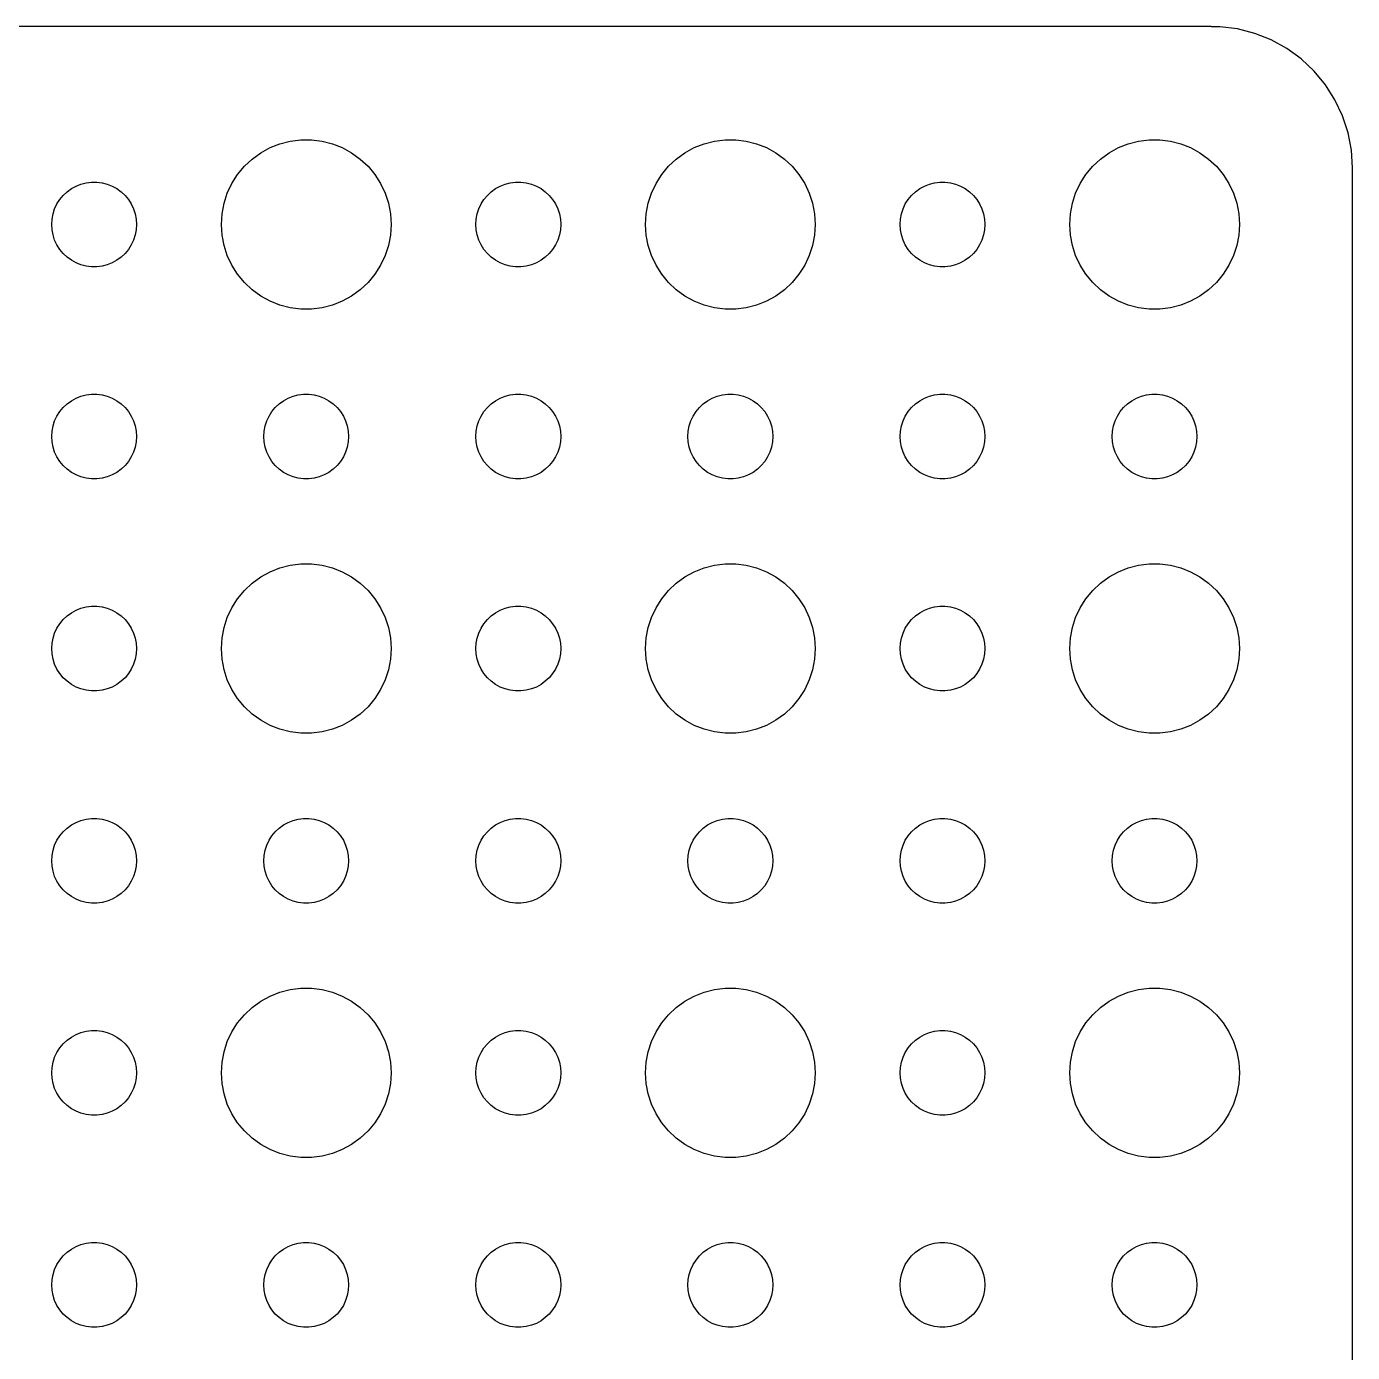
# Model space of a CAD drawing. Extents: x -44.5 to 44.5, y -44.5 to 44.5.
# Drawn here: x -2.39 to 44.5, y -2.39 to 44.5 of the extents above; entities that cross this region are included whole.
import ezdxf

# ---------------------------------------------------------------- set-up
doc = ezdxf.new("R2010")
doc.units = 0
doc.layers.get('0').update_dxf_attribs({"linetype": 'CONTINUOUS'})

msp = doc.modelspace()

# ---------------------------------------------------------------- linework, layer by layer
msp.add_lwpolyline([(44.5, -39.5), (44.5, 39.5), (44.4606, 40.1267), (44.3429, 40.7434), (44.1489, 41.3406), (43.8815, 41.9088), (43.5451, 42.4389), (43.1448, 42.9227), (42.6871, 43.3526), (42.1791, 43.7216), (41.6289, 44.0241), (41.0451, 44.2553), (40.4369, 44.4114), (39.814, 44.4901), (39.5, 44.4901), (39.5, 44.497), (-39.5, 44.497)])
for points in [[(7.31163, 34.5059), (6.93786, 34.5531), (6.57295, 34.6468), (6.22266, 34.7855), (5.89252, 34.967), (5.58773, 35.1885), (5.31309, 35.4464), (5.07295, 35.7366), (4.87108, 36.0547), (4.71067, 36.3956), (4.59425, 36.7539), (4.52366, 37.124), (4.5, 37.5), (4.52366, 37.876), (4.59425, 38.2461), (4.71067, 38.6044), (4.87108, 38.9453), (5.07295, 39.2634), (5.31309, 39.5536), (5.58773, 39.8115), (5.89252, 40.033), (6.22266, 40.2145), (6.57295, 40.3532), (6.93786, 40.4469), (7.31163, 40.4941), (7.68837, 40.4941), (8.06214, 40.4469), (8.42705, 40.3532), (8.77734, 40.2145), (9.10748, 40.033), (9.41227, 39.8115), (9.68691, 39.5536), (9.92705, 39.2634), (10.1289, 38.9453), (10.2893, 38.6044), (10.4057, 38.2461), (10.4763, 37.876), (10.5, 37.5), (10.4763, 37.124), (10.4057, 36.7539), (10.2893, 36.3956), (10.1289, 36.0547), (9.92705, 35.7366), (9.68691, 35.4464), (9.41227, 35.1885), (9.10748, 34.967), (8.77734, 34.7855), (8.42705, 34.6468), (8.06214, 34.5531), (7.68837, 34.5059)], [(22.3116, 34.5059), (21.9379, 34.5531), (21.5729, 34.6468), (21.2227, 34.7855), (20.8925, 34.967), (20.5877, 35.1885), (20.3131, 35.4464), (20.0729, 35.7366), (19.8711, 36.0547), (19.7107, 36.3956), (19.5943, 36.7539), (19.5237, 37.124), (19.5, 37.5), (19.5237, 37.876), (19.5943, 38.2461), (19.7107, 38.6044), (19.8711, 38.9453), (20.0729, 39.2634), (20.3131, 39.5536), (20.5877, 39.8115), (20.8925, 40.033), (21.2227, 40.2145), (21.5729, 40.3532), (21.9379, 40.4469), (22.3116, 40.4941), (22.6884, 40.4941), (23.0621, 40.4469), (23.4271, 40.3532), (23.7773, 40.2145), (24.1075, 40.033), (24.4123, 39.8115), (24.6869, 39.5536), (24.9271, 39.2634), (25.1289, 38.9453), (25.2893, 38.6044), (25.4057, 38.2461), (25.4763, 37.876), (25.5, 37.5), (25.4763, 37.124), (25.4057, 36.7539), (25.2893, 36.3956), (25.1289, 36.0547), (24.9271, 35.7366), (24.6869, 35.4464), (24.4123, 35.1885), (24.1075, 34.967), (23.7773, 34.7855), (23.4271, 34.6468), (23.0621, 34.5531), (22.6884, 34.5059)], [(37.3116, 34.5059), (36.9379, 34.5531), (36.5729, 34.6468), (36.2227, 34.7855), (35.8925, 34.967), (35.5877, 35.1885), (35.3131, 35.4464), (35.0729, 35.7366), (34.8711, 36.0547), (34.7107, 36.3956), (34.5943, 36.7539), (34.5237, 37.124), (34.5, 37.5), (34.5237, 37.876), (34.5943, 38.2461), (34.7107, 38.6044), (34.8711, 38.9453), (35.0729, 39.2634), (35.3131, 39.5536), (35.5877, 39.8115), (35.8925, 40.033), (36.2227, 40.2145), (36.5729, 40.3532), (36.9379, 40.4469), (37.3116, 40.4941), (37.6884, 40.4941), (38.0621, 40.4469), (38.4271, 40.3532), (38.7773, 40.2145), (39.1075, 40.033), (39.4123, 39.8115), (39.6869, 39.5536), (39.9271, 39.2634), (40.1289, 38.9453), (40.2893, 38.6044), (40.4057, 38.2461), (40.4763, 37.876), (40.5, 37.5), (40.4763, 37.124), (40.4057, 36.7539), (40.2893, 36.3956), (40.1289, 36.0547), (39.9271, 35.7366), (39.6869, 35.4464), (39.4123, 35.1885), (39.1075, 34.967), (38.7773, 34.7855), (38.4271, 34.6468), (38.0621, 34.5531), (37.6884, 34.5059)], [(-0.094186, 36.003), (-0.281072, 36.0266), (-0.463525, 36.0734), (-0.638669, 36.1428), (-0.80374, 36.2335), (-0.956136, 36.3442), (-1.09345, 36.4732), (-1.21353, 36.6183), (-1.31446, 36.7774), (-1.39466, 36.9478), (-1.45287, 37.127), (-1.48817, 37.312), (-1.5, 37.5), (-1.48817, 37.688), (-1.45287, 37.873), (-1.39466, 38.0522), (-1.31446, 38.2226), (-1.21353, 38.3817), (-1.09345, 38.5268), (-0.956136, 38.6558), (-0.80374, 38.7665), (-0.638669, 38.8572), (-0.463525, 38.9266), (-0.281072, 38.9734), (-0.094186, 38.997), (0.094186, 38.997), (0.281072, 38.9734), (0.463525, 38.9266), (0.638669, 38.8572), (0.80374, 38.7665), (0.956136, 38.6558), (1.09345, 38.5268), (1.21353, 38.3817), (1.31446, 38.2226), (1.39466, 38.0522), (1.45287, 37.873), (1.48817, 37.688), (1.5, 37.5), (1.48817, 37.312), (1.45287, 37.127), (1.39466, 36.9478), (1.31446, 36.7774), (1.21353, 36.6183), (1.09345, 36.4732), (0.956136, 36.3442), (0.80374, 36.2335), (0.638669, 36.1428), (0.463525, 36.0734), (0.281072, 36.0266), (0.094186, 36.003)], [(14.9058, 36.003), (14.7189, 36.0266), (14.5365, 36.0734), (14.3613, 36.1428), (14.1963, 36.2335), (14.0439, 36.3442), (13.9065, 36.4732), (13.7865, 36.6183), (13.6855, 36.7774), (13.6053, 36.9478), (13.5471, 37.127), (13.5118, 37.312), (13.5, 37.5), (13.5118, 37.688), (13.5471, 37.873), (13.6053, 38.0522), (13.6855, 38.2226), (13.7865, 38.3817), (13.9065, 38.5268), (14.0439, 38.6558), (14.1963, 38.7665), (14.3613, 38.8572), (14.5365, 38.9266), (14.7189, 38.9734), (14.9058, 38.997), (15.0942, 38.997), (15.2811, 38.9734), (15.4635, 38.9266), (15.6387, 38.8572), (15.8037, 38.7665), (15.9561, 38.6558), (16.0935, 38.5268), (16.2135, 38.3817), (16.3145, 38.2226), (16.3947, 38.0522), (16.4529, 37.873), (16.4882, 37.688), (16.5, 37.5), (16.4882, 37.312), (16.4529, 37.127), (16.3947, 36.9478), (16.3145, 36.7774), (16.2135, 36.6183), (16.0935, 36.4732), (15.9561, 36.3442), (15.8037, 36.2335), (15.6387, 36.1428), (15.4635, 36.0734), (15.2811, 36.0266), (15.0942, 36.003)], [(29.9058, 36.003), (29.7189, 36.0266), (29.5365, 36.0734), (29.3613, 36.1428), (29.1963, 36.2335), (29.0439, 36.3442), (28.9065, 36.4732), (28.7865, 36.6183), (28.6855, 36.7774), (28.6053, 36.9478), (28.5471, 37.127), (28.5118, 37.312), (28.5, 37.5), (28.5118, 37.688), (28.5471, 37.873), (28.6053, 38.0522), (28.6855, 38.2226), (28.7865, 38.3817), (28.9065, 38.5268), (29.0439, 38.6558), (29.1963, 38.7665), (29.3613, 38.8572), (29.5365, 38.9266), (29.7189, 38.9734), (29.9058, 38.997), (30.0942, 38.997), (30.2811, 38.9734), (30.4635, 38.9266), (30.6387, 38.8572), (30.8037, 38.7665), (30.9561, 38.6558), (31.0935, 38.5268), (31.2135, 38.3817), (31.3145, 38.2226), (31.3947, 38.0522), (31.4529, 37.873), (31.4882, 37.688), (31.5, 37.5), (31.4882, 37.312), (31.4529, 37.127), (31.3947, 36.9478), (31.3145, 36.7774), (31.2135, 36.6183), (31.0935, 36.4732), (30.9561, 36.3442), (30.8037, 36.2335), (30.6387, 36.1428), (30.4635, 36.0734), (30.2811, 36.0266), (30.0942, 36.003)], [(-0.094186, 28.503), (-0.281072, 28.5266), (-0.463525, 28.5734), (-0.638669, 28.6428), (-0.80374, 28.7335), (-0.956136, 28.8442), (-1.09345, 28.9732), (-1.21353, 29.1183), (-1.31446, 29.2774), (-1.39466, 29.4478), (-1.45287, 29.627), (-1.48817, 29.812), (-1.5, 30), (-1.48817, 30.188), (-1.45287, 30.373), (-1.39466, 30.5522), (-1.31446, 30.7226), (-1.21353, 30.8817), (-1.09345, 31.0268), (-0.956136, 31.1558), (-0.80374, 31.2665), (-0.638669, 31.3572), (-0.463525, 31.4266), (-0.281072, 31.4734), (-0.094186, 31.497), (0.094186, 31.497), (0.281072, 31.4734), (0.463525, 31.4266), (0.638669, 31.3572), (0.80374, 31.2665), (0.956136, 31.1558), (1.09345, 31.0268), (1.21353, 30.8817), (1.31446, 30.7226), (1.39466, 30.5522), (1.45287, 30.373), (1.48817, 30.188), (1.5, 30), (1.48817, 29.812), (1.45287, 29.627), (1.39466, 29.4478), (1.31446, 29.2774), (1.21353, 29.1183), (1.09345, 28.9732), (0.956136, 28.8442), (0.80374, 28.7335), (0.638669, 28.6428), (0.463525, 28.5734), (0.281072, 28.5266), (0.094186, 28.503)], [(7.40581, 28.503), (7.21893, 28.5266), (7.03647, 28.5734), (6.86133, 28.6428), (6.69626, 28.7335), (6.54386, 28.8442), (6.40655, 28.9732), (6.28647, 29.1183), (6.18554, 29.2774), (6.10534, 29.4478), (6.04713, 29.627), (6.01183, 29.812), (6, 30), (6.01183, 30.188), (6.04713, 30.373), (6.10534, 30.5522), (6.18554, 30.7226), (6.28647, 30.8817), (6.40655, 31.0268), (6.54386, 31.1558), (6.69626, 31.2665), (6.86133, 31.3572), (7.03647, 31.4266), (7.21893, 31.4734), (7.40581, 31.497), (7.59419, 31.497), (7.78107, 31.4734), (7.96353, 31.4266), (8.13867, 31.3572), (8.30374, 31.2665), (8.45614, 31.1558), (8.59345, 31.0268), (8.71353, 30.8817), (8.81446, 30.7226), (8.89466, 30.5522), (8.95287, 30.373), (8.98817, 30.188), (9, 30), (8.98817, 29.812), (8.95287, 29.627), (8.89466, 29.4478), (8.81446, 29.2774), (8.71353, 29.1183), (8.59345, 28.9732), (8.45614, 28.8442), (8.30374, 28.7335), (8.13867, 28.6428), (7.96353, 28.5734), (7.78107, 28.5266), (7.59419, 28.503)], [(14.9058, 28.503), (14.7189, 28.5266), (14.5365, 28.5734), (14.3613, 28.6428), (14.1963, 28.7335), (14.0439, 28.8442), (13.9065, 28.9732), (13.7865, 29.1183), (13.6855, 29.2774), (13.6053, 29.4478), (13.5471, 29.627), (13.5118, 29.812), (13.5, 30), (13.5118, 30.188), (13.5471, 30.373), (13.6053, 30.5522), (13.6855, 30.7226), (13.7865, 30.8817), (13.9065, 31.0268), (14.0439, 31.1558), (14.1963, 31.2665), (14.3613, 31.3572), (14.5365, 31.4266), (14.7189, 31.4734), (14.9058, 31.497), (15.0942, 31.497), (15.2811, 31.4734), (15.4635, 31.4266), (15.6387, 31.3572), (15.8037, 31.2665), (15.9561, 31.1558), (16.0935, 31.0268), (16.2135, 30.8817), (16.3145, 30.7226), (16.3947, 30.5522), (16.4529, 30.373), (16.4882, 30.188), (16.5, 30), (16.4882, 29.812), (16.4529, 29.627), (16.3947, 29.4478), (16.3145, 29.2774), (16.2135, 29.1183), (16.0935, 28.9732), (15.9561, 28.8442), (15.8037, 28.7335), (15.6387, 28.6428), (15.4635, 28.5734), (15.2811, 28.5266), (15.0942, 28.503)], [(22.4058, 28.503), (22.2189, 28.5266), (22.0365, 28.5734), (21.8613, 28.6428), (21.6963, 28.7335), (21.5439, 28.8442), (21.4065, 28.9732), (21.2865, 29.1183), (21.1855, 29.2774), (21.1053, 29.4478), (21.0471, 29.627), (21.0118, 29.812), (21, 30), (21.0118, 30.188), (21.0471, 30.373), (21.1053, 30.5522), (21.1855, 30.7226), (21.2865, 30.8817), (21.4065, 31.0268), (21.5439, 31.1558), (21.6963, 31.2665), (21.8613, 31.3572), (22.0365, 31.4266), (22.2189, 31.4734), (22.4058, 31.497), (22.5942, 31.497), (22.7811, 31.4734), (22.9635, 31.4266), (23.1387, 31.3572), (23.3037, 31.2665), (23.4561, 31.1558), (23.5935, 31.0268), (23.7135, 30.8817), (23.8145, 30.7226), (23.8947, 30.5522), (23.9529, 30.373), (23.9882, 30.188), (24, 30), (23.9882, 29.812), (23.9529, 29.627), (23.8947, 29.4478), (23.8145, 29.2774), (23.7135, 29.1183), (23.5935, 28.9732), (23.4561, 28.8442), (23.3037, 28.7335), (23.1387, 28.6428), (22.9635, 28.5734), (22.7811, 28.5266), (22.5942, 28.503)], [(29.9058, 28.503), (29.7189, 28.5266), (29.5365, 28.5734), (29.3613, 28.6428), (29.1963, 28.7335), (29.0439, 28.8442), (28.9065, 28.9732), (28.7865, 29.1183), (28.6855, 29.2774), (28.6053, 29.4478), (28.5471, 29.627), (28.5118, 29.812), (28.5, 30), (28.5118, 30.188), (28.5471, 30.373), (28.6053, 30.5522), (28.6855, 30.7226), (28.7865, 30.8817), (28.9065, 31.0268), (29.0439, 31.1558), (29.1963, 31.2665), (29.3613, 31.3572), (29.5365, 31.4266), (29.7189, 31.4734), (29.9058, 31.497), (30.0942, 31.497), (30.2811, 31.4734), (30.4635, 31.4266), (30.6387, 31.3572), (30.8037, 31.2665), (30.9561, 31.1558), (31.0935, 31.0268), (31.2135, 30.8817), (31.3145, 30.7226), (31.3947, 30.5522), (31.4529, 30.373), (31.4882, 30.188), (31.5, 30), (31.4882, 29.812), (31.4529, 29.627), (31.3947, 29.4478), (31.3145, 29.2774), (31.2135, 29.1183), (31.0935, 28.9732), (30.9561, 28.8442), (30.8037, 28.7335), (30.6387, 28.6428), (30.4635, 28.5734), (30.2811, 28.5266), (30.0942, 28.503)], [(37.4058, 28.503), (37.2189, 28.5266), (37.0365, 28.5734), (36.8613, 28.6428), (36.6963, 28.7335), (36.5439, 28.8442), (36.4065, 28.9732), (36.2865, 29.1183), (36.1855, 29.2774), (36.1053, 29.4478), (36.0471, 29.627), (36.0118, 29.812), (36, 30), (36.0118, 30.188), (36.0471, 30.373), (36.1053, 30.5522), (36.1855, 30.7226), (36.2865, 30.8817), (36.4065, 31.0268), (36.5439, 31.1558), (36.6963, 31.2665), (36.8613, 31.3572), (37.0365, 31.4266), (37.2189, 31.4734), (37.4058, 31.497), (37.5942, 31.497), (37.7811, 31.4734), (37.9635, 31.4266), (38.1387, 31.3572), (38.3037, 31.2665), (38.4561, 31.1558), (38.5935, 31.0268), (38.7135, 30.8817), (38.8145, 30.7226), (38.8947, 30.5522), (38.9529, 30.373), (38.9882, 30.188), (39, 30), (38.9882, 29.812), (38.9529, 29.627), (38.8947, 29.4478), (38.8145, 29.2774), (38.7135, 29.1183), (38.5935, 28.9732), (38.4561, 28.8442), (38.3037, 28.7335), (38.1387, 28.6428), (37.9635, 28.5734), (37.7811, 28.5266), (37.5942, 28.503)], [(7.31163, 19.5059), (6.93786, 19.5531), (6.57295, 19.6468), (6.22266, 19.7855), (5.89252, 19.967), (5.58773, 20.1885), (5.31309, 20.4464), (5.07295, 20.7366), (4.87108, 21.0547), (4.71067, 21.3956), (4.59425, 21.7539), (4.52366, 22.124), (4.5, 22.5), (4.52366, 22.876), (4.59425, 23.2461), (4.71067, 23.6044), (4.87108, 23.9453), (5.07295, 24.2634), (5.31309, 24.5536), (5.58773, 24.8115), (5.89252, 25.033), (6.22266, 25.2145), (6.57295, 25.3532), (6.93786, 25.4469), (7.31163, 25.4941), (7.68837, 25.4941), (8.06214, 25.4469), (8.42705, 25.3532), (8.77734, 25.2145), (9.10748, 25.033), (9.41227, 24.8115), (9.68691, 24.5536), (9.92705, 24.2634), (10.1289, 23.9453), (10.2893, 23.6044), (10.4057, 23.2461), (10.4763, 22.876), (10.5, 22.5), (10.4763, 22.124), (10.4057, 21.7539), (10.2893, 21.3956), (10.1289, 21.0547), (9.92705, 20.7366), (9.68691, 20.4464), (9.41227, 20.1885), (9.10748, 19.967), (8.77734, 19.7855), (8.42705, 19.6468), (8.06214, 19.5531), (7.68837, 19.5059)], [(22.3116, 19.5059), (21.9379, 19.5531), (21.5729, 19.6468), (21.2227, 19.7855), (20.8925, 19.967), (20.5877, 20.1885), (20.3131, 20.4464), (20.0729, 20.7366), (19.8711, 21.0547), (19.7107, 21.3956), (19.5943, 21.7539), (19.5237, 22.124), (19.5, 22.5), (19.5237, 22.876), (19.5943, 23.2461), (19.7107, 23.6044), (19.8711, 23.9453), (20.0729, 24.2634), (20.3131, 24.5536), (20.5877, 24.8115), (20.8925, 25.033), (21.2227, 25.2145), (21.5729, 25.3532), (21.9379, 25.4469), (22.3116, 25.4941), (22.6884, 25.4941), (23.0621, 25.4469), (23.4271, 25.3532), (23.7773, 25.2145), (24.1075, 25.033), (24.4123, 24.8115), (24.6869, 24.5536), (24.9271, 24.2634), (25.1289, 23.9453), (25.2893, 23.6044), (25.4057, 23.2461), (25.4763, 22.876), (25.5, 22.5), (25.4763, 22.124), (25.4057, 21.7539), (25.2893, 21.3956), (25.1289, 21.0547), (24.9271, 20.7366), (24.6869, 20.4464), (24.4123, 20.1885), (24.1075, 19.967), (23.7773, 19.7855), (23.4271, 19.6468), (23.0621, 19.5531), (22.6884, 19.5059)], [(37.3116, 19.5059), (36.9379, 19.5531), (36.5729, 19.6468), (36.2227, 19.7855), (35.8925, 19.967), (35.5877, 20.1885), (35.3131, 20.4464), (35.0729, 20.7366), (34.8711, 21.0547), (34.7107, 21.3956), (34.5943, 21.7539), (34.5237, 22.124), (34.5, 22.5), (34.5237, 22.876), (34.5943, 23.2461), (34.7107, 23.6044), (34.8711, 23.9453), (35.0729, 24.2634), (35.3131, 24.5536), (35.5877, 24.8115), (35.8925, 25.033), (36.2227, 25.2145), (36.5729, 25.3532), (36.9379, 25.4469), (37.3116, 25.4941), (37.6884, 25.4941), (38.0621, 25.4469), (38.4271, 25.3532), (38.7773, 25.2145), (39.1075, 25.033), (39.4123, 24.8115), (39.6869, 24.5536), (39.9271, 24.2634), (40.1289, 23.9453), (40.2893, 23.6044), (40.4057, 23.2461), (40.4763, 22.876), (40.5, 22.5), (40.4763, 22.124), (40.4057, 21.7539), (40.2893, 21.3956), (40.1289, 21.0547), (39.9271, 20.7366), (39.6869, 20.4464), (39.4123, 20.1885), (39.1075, 19.967), (38.7773, 19.7855), (38.4271, 19.6468), (38.0621, 19.5531), (37.6884, 19.5059)], [(-0.094186, 21.003), (-0.281072, 21.0266), (-0.463525, 21.0734), (-0.638669, 21.1428), (-0.80374, 21.2335), (-0.956136, 21.3442), (-1.09345, 21.4732), (-1.21353, 21.6183), (-1.31446, 21.7774), (-1.39466, 21.9478), (-1.45287, 22.127), (-1.48817, 22.312), (-1.5, 22.5), (-1.48817, 22.688), (-1.45287, 22.873), (-1.39466, 23.0522), (-1.31446, 23.2226), (-1.21353, 23.3817), (-1.09345, 23.5268), (-0.956136, 23.6558), (-0.80374, 23.7665), (-0.638669, 23.8572), (-0.463525, 23.9266), (-0.281072, 23.9734), (-0.094186, 23.997), (0.094186, 23.997), (0.281072, 23.9734), (0.463525, 23.9266), (0.638669, 23.8572), (0.80374, 23.7665), (0.956136, 23.6558), (1.09345, 23.5268), (1.21353, 23.3817), (1.31446, 23.2226), (1.39466, 23.0522), (1.45287, 22.873), (1.48817, 22.688), (1.5, 22.5), (1.48817, 22.312), (1.45287, 22.127), (1.39466, 21.9478), (1.31446, 21.7774), (1.21353, 21.6183), (1.09345, 21.4732), (0.956136, 21.3442), (0.80374, 21.2335), (0.638669, 21.1428), (0.463525, 21.0734), (0.281072, 21.0266), (0.094186, 21.003)], [(14.9058, 21.003), (14.7189, 21.0266), (14.5365, 21.0734), (14.3613, 21.1428), (14.1963, 21.2335), (14.0439, 21.3442), (13.9065, 21.4732), (13.7865, 21.6183), (13.6855, 21.7774), (13.6053, 21.9478), (13.5471, 22.127), (13.5118, 22.312), (13.5, 22.5), (13.5118, 22.688), (13.5471, 22.873), (13.6053, 23.0522), (13.6855, 23.2226), (13.7865, 23.3817), (13.9065, 23.5268), (14.0439, 23.6558), (14.1963, 23.7665), (14.3613, 23.8572), (14.5365, 23.9266), (14.7189, 23.9734), (14.9058, 23.997), (15.0942, 23.997), (15.2811, 23.9734), (15.4635, 23.9266), (15.6387, 23.8572), (15.8037, 23.7665), (15.9561, 23.6558), (16.0935, 23.5268), (16.2135, 23.3817), (16.3145, 23.2226), (16.3947, 23.0522), (16.4529, 22.873), (16.4882, 22.688), (16.5, 22.5), (16.4882, 22.312), (16.4529, 22.127), (16.3947, 21.9478), (16.3145, 21.7774), (16.2135, 21.6183), (16.0935, 21.4732), (15.9561, 21.3442), (15.8037, 21.2335), (15.6387, 21.1428), (15.4635, 21.0734), (15.2811, 21.0266), (15.0942, 21.003)], [(29.9058, 21.003), (29.7189, 21.0266), (29.5365, 21.0734), (29.3613, 21.1428), (29.1963, 21.2335), (29.0439, 21.3442), (28.9065, 21.4732), (28.7865, 21.6183), (28.6855, 21.7774), (28.6053, 21.9478), (28.5471, 22.127), (28.5118, 22.312), (28.5, 22.5), (28.5118, 22.688), (28.5471, 22.873), (28.6053, 23.0522), (28.6855, 23.2226), (28.7865, 23.3817), (28.9065, 23.5268), (29.0439, 23.6558), (29.1963, 23.7665), (29.3613, 23.8572), (29.5365, 23.9266), (29.7189, 23.9734), (29.9058, 23.997), (30.0942, 23.997), (30.2811, 23.9734), (30.4635, 23.9266), (30.6387, 23.8572), (30.8037, 23.7665), (30.9561, 23.6558), (31.0935, 23.5268), (31.2135, 23.3817), (31.3145, 23.2226), (31.3947, 23.0522), (31.4529, 22.873), (31.4882, 22.688), (31.5, 22.5), (31.4882, 22.312), (31.4529, 22.127), (31.3947, 21.9478), (31.3145, 21.7774), (31.2135, 21.6183), (31.0935, 21.4732), (30.9561, 21.3442), (30.8037, 21.2335), (30.6387, 21.1428), (30.4635, 21.0734), (30.2811, 21.0266), (30.0942, 21.003)], [(-0.094186, 13.503), (-0.281072, 13.5266), (-0.463525, 13.5734), (-0.638669, 13.6428), (-0.80374, 13.7335), (-0.956136, 13.8442), (-1.09345, 13.9732), (-1.21353, 14.1183), (-1.31446, 14.2774), (-1.39466, 14.4478), (-1.45287, 14.627), (-1.48817, 14.812), (-1.5, 15), (-1.48817, 15.188), (-1.45287, 15.373), (-1.39466, 15.5522), (-1.31446, 15.7226), (-1.21353, 15.8817), (-1.09345, 16.0268), (-0.956136, 16.1558), (-0.80374, 16.2665), (-0.638669, 16.3572), (-0.463525, 16.4266), (-0.281072, 16.4734), (-0.094186, 16.497), (0.094186, 16.497), (0.281072, 16.4734), (0.463525, 16.4266), (0.638669, 16.3572), (0.80374, 16.2665), (0.956136, 16.1558), (1.09345, 16.0268), (1.21353, 15.8817), (1.31446, 15.7226), (1.39466, 15.5522), (1.45287, 15.373), (1.48817, 15.188), (1.5, 15), (1.48817, 14.812), (1.45287, 14.627), (1.39466, 14.4478), (1.31446, 14.2774), (1.21353, 14.1183), (1.09345, 13.9732), (0.956136, 13.8442), (0.80374, 13.7335), (0.638669, 13.6428), (0.463525, 13.5734), (0.281072, 13.5266), (0.094186, 13.503)], [(7.40581, 13.503), (7.21893, 13.5266), (7.03647, 13.5734), (6.86133, 13.6428), (6.69626, 13.7335), (6.54386, 13.8442), (6.40655, 13.9732), (6.28647, 14.1183), (6.18554, 14.2774), (6.10534, 14.4478), (6.04713, 14.627), (6.01183, 14.812), (6, 15), (6.01183, 15.188), (6.04713, 15.373), (6.10534, 15.5522), (6.18554, 15.7226), (6.28647, 15.8817), (6.40655, 16.0268), (6.54386, 16.1558), (6.69626, 16.2665), (6.86133, 16.3572), (7.03647, 16.4266), (7.21893, 16.4734), (7.40581, 16.497), (7.59419, 16.497), (7.78107, 16.4734), (7.96353, 16.4266), (8.13867, 16.3572), (8.30374, 16.2665), (8.45614, 16.1558), (8.59345, 16.0268), (8.71353, 15.8817), (8.81446, 15.7226), (8.89466, 15.5522), (8.95287, 15.373), (8.98817, 15.188), (9, 15), (8.98817, 14.812), (8.95287, 14.627), (8.89466, 14.4478), (8.81446, 14.2774), (8.71353, 14.1183), (8.59345, 13.9732), (8.45614, 13.8442), (8.30374, 13.7335), (8.13867, 13.6428), (7.96353, 13.5734), (7.78107, 13.5266), (7.59419, 13.503)], [(14.9058, 13.503), (14.7189, 13.5266), (14.5365, 13.5734), (14.3613, 13.6428), (14.1963, 13.7335), (14.0439, 13.8442), (13.9065, 13.9732), (13.7865, 14.1183), (13.6855, 14.2774), (13.6053, 14.4478), (13.5471, 14.627), (13.5118, 14.812), (13.5, 15), (13.5118, 15.188), (13.5471, 15.373), (13.6053, 15.5522), (13.6855, 15.7226), (13.7865, 15.8817), (13.9065, 16.0268), (14.0439, 16.1558), (14.1963, 16.2665), (14.3613, 16.3572), (14.5365, 16.4266), (14.7189, 16.4734), (14.9058, 16.497), (15.0942, 16.497), (15.2811, 16.4734), (15.4635, 16.4266), (15.6387, 16.3572), (15.8037, 16.2665), (15.9561, 16.1558), (16.0935, 16.0268), (16.2135, 15.8817), (16.3145, 15.7226), (16.3947, 15.5522), (16.4529, 15.373), (16.4882, 15.188), (16.5, 15), (16.4882, 14.812), (16.4529, 14.627), (16.3947, 14.4478), (16.3145, 14.2774), (16.2135, 14.1183), (16.0935, 13.9732), (15.9561, 13.8442), (15.8037, 13.7335), (15.6387, 13.6428), (15.4635, 13.5734), (15.2811, 13.5266), (15.0942, 13.503)], [(22.4058, 13.503), (22.2189, 13.5266), (22.0365, 13.5734), (21.8613, 13.6428), (21.6963, 13.7335), (21.5439, 13.8442), (21.4065, 13.9732), (21.2865, 14.1183), (21.1855, 14.2774), (21.1053, 14.4478), (21.0471, 14.627), (21.0118, 14.812), (21, 15), (21.0118, 15.188), (21.0471, 15.373), (21.1053, 15.5522), (21.1855, 15.7226), (21.2865, 15.8817), (21.4065, 16.0268), (21.5439, 16.1558), (21.6963, 16.2665), (21.8613, 16.3572), (22.0365, 16.4266), (22.2189, 16.4734), (22.4058, 16.497), (22.5942, 16.497), (22.7811, 16.4734), (22.9635, 16.4266), (23.1387, 16.3572), (23.3037, 16.2665), (23.4561, 16.1558), (23.5935, 16.0268), (23.7135, 15.8817), (23.8145, 15.7226), (23.8947, 15.5522), (23.9529, 15.373), (23.9882, 15.188), (24, 15), (23.9882, 14.812), (23.9529, 14.627), (23.8947, 14.4478), (23.8145, 14.2774), (23.7135, 14.1183), (23.5935, 13.9732), (23.4561, 13.8442), (23.3037, 13.7335), (23.1387, 13.6428), (22.9635, 13.5734), (22.7811, 13.5266), (22.5942, 13.503)], [(29.9058, 13.503), (29.7189, 13.5266), (29.5365, 13.5734), (29.3613, 13.6428), (29.1963, 13.7335), (29.0439, 13.8442), (28.9065, 13.9732), (28.7865, 14.1183), (28.6855, 14.2774), (28.6053, 14.4478), (28.5471, 14.627), (28.5118, 14.812), (28.5, 15), (28.5118, 15.188), (28.5471, 15.373), (28.6053, 15.5522), (28.6855, 15.7226), (28.7865, 15.8817), (28.9065, 16.0268), (29.0439, 16.1558), (29.1963, 16.2665), (29.3613, 16.3572), (29.5365, 16.4266), (29.7189, 16.4734), (29.9058, 16.497), (30.0942, 16.497), (30.2811, 16.4734), (30.4635, 16.4266), (30.6387, 16.3572), (30.8037, 16.2665), (30.9561, 16.1558), (31.0935, 16.0268), (31.2135, 15.8817), (31.3145, 15.7226), (31.3947, 15.5522), (31.4529, 15.373), (31.4882, 15.188), (31.5, 15), (31.4882, 14.812), (31.4529, 14.627), (31.3947, 14.4478), (31.3145, 14.2774), (31.2135, 14.1183), (31.0935, 13.9732), (30.9561, 13.8442), (30.8037, 13.7335), (30.6387, 13.6428), (30.4635, 13.5734), (30.2811, 13.5266), (30.0942, 13.503)], [(37.4058, 13.503), (37.2189, 13.5266), (37.0365, 13.5734), (36.8613, 13.6428), (36.6963, 13.7335), (36.5439, 13.8442), (36.4065, 13.9732), (36.2865, 14.1183), (36.1855, 14.2774), (36.1053, 14.4478), (36.0471, 14.627), (36.0118, 14.812), (36, 15), (36.0118, 15.188), (36.0471, 15.373), (36.1053, 15.5522), (36.1855, 15.7226), (36.2865, 15.8817), (36.4065, 16.0268), (36.5439, 16.1558), (36.6963, 16.2665), (36.8613, 16.3572), (37.0365, 16.4266), (37.2189, 16.4734), (37.4058, 16.497), (37.5942, 16.497), (37.7811, 16.4734), (37.9635, 16.4266), (38.1387, 16.3572), (38.3037, 16.2665), (38.4561, 16.1558), (38.5935, 16.0268), (38.7135, 15.8817), (38.8145, 15.7226), (38.8947, 15.5522), (38.9529, 15.373), (38.9882, 15.188), (39, 15), (38.9882, 14.812), (38.9529, 14.627), (38.8947, 14.4478), (38.8145, 14.2774), (38.7135, 14.1183), (38.5935, 13.9732), (38.4561, 13.8442), (38.3037, 13.7335), (38.1387, 13.6428), (37.9635, 13.5734), (37.7811, 13.5266), (37.5942, 13.503)], [(7.31163, 4.50592), (6.93786, 4.55314), (6.57295, 4.64683), (6.22266, 4.78552), (5.89252, 4.96702), (5.58773, 5.18846), (5.31309, 5.44636), (5.07295, 5.73664), (4.87108, 6.05474), (4.71067, 6.39563), (4.59425, 6.75393), (4.52366, 7.124), (4.5, 7.5), (4.52366, 7.876), (4.59425, 8.24607), (4.71067, 8.60437), (4.87108, 8.94526), (5.07295, 9.26336), (5.31309, 9.55364), (5.58773, 9.81154), (5.89252, 10.033), (6.22266, 10.2145), (6.57295, 10.3532), (6.93786, 10.4469), (7.31163, 10.4941), (7.68837, 10.4941), (8.06214, 10.4469), (8.42705, 10.3532), (8.77734, 10.2145), (9.10748, 10.033), (9.41227, 9.81154), (9.68691, 9.55364), (9.92705, 9.26336), (10.1289, 8.94526), (10.2893, 8.60437), (10.4057, 8.24607), (10.4763, 7.876), (10.5, 7.5), (10.4763, 7.124), (10.4057, 6.75393), (10.2893, 6.39563), (10.1289, 6.05474), (9.92705, 5.73664), (9.68691, 5.44636), (9.41227, 5.18846), (9.10748, 4.96702), (8.77734, 4.78552), (8.42705, 4.64683), (8.06214, 4.55314), (7.68837, 4.50592)], [(22.3116, 4.50592), (21.9379, 4.55314), (21.5729, 4.64683), (21.2227, 4.78552), (20.8925, 4.96702), (20.5877, 5.18846), (20.3131, 5.44636), (20.0729, 5.73664), (19.8711, 6.05474), (19.7107, 6.39563), (19.5943, 6.75393), (19.5237, 7.124), (19.5, 7.5), (19.5237, 7.876), (19.5943, 8.24607), (19.7107, 8.60437), (19.8711, 8.94526), (20.0729, 9.26336), (20.3131, 9.55364), (20.5877, 9.81154), (20.8925, 10.033), (21.2227, 10.2145), (21.5729, 10.3532), (21.9379, 10.4469), (22.3116, 10.4941), (22.6884, 10.4941), (23.0621, 10.4469), (23.4271, 10.3532), (23.7773, 10.2145), (24.1075, 10.033), (24.4123, 9.81154), (24.6869, 9.55364), (24.9271, 9.26336), (25.1289, 8.94526), (25.2893, 8.60437), (25.4057, 8.24607), (25.4763, 7.876), (25.5, 7.5), (25.4763, 7.124), (25.4057, 6.75393), (25.2893, 6.39563), (25.1289, 6.05474), (24.9271, 5.73664), (24.6869, 5.44636), (24.4123, 5.18846), (24.1075, 4.96702), (23.7773, 4.78552), (23.4271, 4.64683), (23.0621, 4.55314), (22.6884, 4.50592)], [(37.3116, 4.50592), (36.9379, 4.55314), (36.5729, 4.64683), (36.2227, 4.78552), (35.8925, 4.96702), (35.5877, 5.18846), (35.3131, 5.44636), (35.0729, 5.73664), (34.8711, 6.05474), (34.7107, 6.39563), (34.5943, 6.75393), (34.5237, 7.124), (34.5, 7.5), (34.5237, 7.876), (34.5943, 8.24607), (34.7107, 8.60437), (34.8711, 8.94526), (35.0729, 9.26336), (35.3131, 9.55364), (35.5877, 9.81154), (35.8925, 10.033), (36.2227, 10.2145), (36.5729, 10.3532), (36.9379, 10.4469), (37.3116, 10.4941), (37.6884, 10.4941), (38.0621, 10.4469), (38.4271, 10.3532), (38.7773, 10.2145), (39.1075, 10.033), (39.4123, 9.81154), (39.6869, 9.55364), (39.9271, 9.26336), (40.1289, 8.94526), (40.2893, 8.60437), (40.4057, 8.24607), (40.4763, 7.876), (40.5, 7.5), (40.4763, 7.124), (40.4057, 6.75393), (40.2893, 6.39563), (40.1289, 6.05474), (39.9271, 5.73664), (39.6869, 5.44636), (39.4123, 5.18846), (39.1075, 4.96702), (38.7773, 4.78552), (38.4271, 4.64683), (38.0621, 4.55314), (37.6884, 4.50592)], [(-0.094186, 6.00296), (-0.281072, 6.02657), (-0.463525, 6.07342), (-0.638669, 6.14276), (-0.80374, 6.23351), (-0.956136, 6.34423), (-1.09345, 6.47318), (-1.21353, 6.61832), (-1.31446, 6.77737), (-1.39466, 6.94781), (-1.45287, 7.12697), (-1.48817, 7.312), (-1.5, 7.5), (-1.48817, 7.688), (-1.45287, 7.87303), (-1.39466, 8.05219), (-1.31446, 8.22263), (-1.21353, 8.38168), (-1.09345, 8.52682), (-0.956136, 8.65577), (-0.80374, 8.76649), (-0.638669, 8.85724), (-0.463525, 8.92658), (-0.281072, 8.97343), (-0.094186, 8.99704), (0.094186, 8.99704), (0.281072, 8.97343), (0.463525, 8.92658), (0.638669, 8.85724), (0.80374, 8.76649), (0.956136, 8.65577), (1.09345, 8.52682), (1.21353, 8.38168), (1.31446, 8.22263), (1.39466, 8.05219), (1.45287, 7.87303), (1.48817, 7.688), (1.5, 7.5), (1.48817, 7.312), (1.45287, 7.12697), (1.39466, 6.94781), (1.31446, 6.77737), (1.21353, 6.61832), (1.09345, 6.47318), (0.956136, 6.34423), (0.80374, 6.23351), (0.638669, 6.14276), (0.463525, 6.07342), (0.281072, 6.02657), (0.094186, 6.00296)], [(14.9058, 6.00296), (14.7189, 6.02657), (14.5365, 6.07342), (14.3613, 6.14276), (14.1963, 6.23351), (14.0439, 6.34423), (13.9065, 6.47318), (13.7865, 6.61832), (13.6855, 6.77737), (13.6053, 6.94781), (13.5471, 7.12697), (13.5118, 7.312), (13.5, 7.5), (13.5118, 7.688), (13.5471, 7.87303), (13.6053, 8.05219), (13.6855, 8.22263), (13.7865, 8.38168), (13.9065, 8.52682), (14.0439, 8.65577), (14.1963, 8.76649), (14.3613, 8.85724), (14.5365, 8.92658), (14.7189, 8.97343), (14.9058, 8.99704), (15.0942, 8.99704), (15.2811, 8.97343), (15.4635, 8.92658), (15.6387, 8.85724), (15.8037, 8.76649), (15.9561, 8.65577), (16.0935, 8.52682), (16.2135, 8.38168), (16.3145, 8.22263), (16.3947, 8.05219), (16.4529, 7.87303), (16.4882, 7.688), (16.5, 7.5), (16.4882, 7.312), (16.4529, 7.12697), (16.3947, 6.94781), (16.3145, 6.77737), (16.2135, 6.61832), (16.0935, 6.47318), (15.9561, 6.34423), (15.8037, 6.23351), (15.6387, 6.14276), (15.4635, 6.07342), (15.2811, 6.02657), (15.0942, 6.00296)], [(29.9058, 6.00296), (29.7189, 6.02657), (29.5365, 6.07342), (29.3613, 6.14276), (29.1963, 6.23351), (29.0439, 6.34423), (28.9065, 6.47318), (28.7865, 6.61832), (28.6855, 6.77737), (28.6053, 6.94781), (28.5471, 7.12697), (28.5118, 7.312), (28.5, 7.5), (28.5118, 7.688), (28.5471, 7.87303), (28.6053, 8.05219), (28.6855, 8.22263), (28.7865, 8.38168), (28.9065, 8.52682), (29.0439, 8.65577), (29.1963, 8.76649), (29.3613, 8.85724), (29.5365, 8.92658), (29.7189, 8.97343), (29.9058, 8.99704), (30.0942, 8.99704), (30.2811, 8.97343), (30.4635, 8.92658), (30.6387, 8.85724), (30.8037, 8.76649), (30.9561, 8.65577), (31.0935, 8.52682), (31.2135, 8.38168), (31.3145, 8.22263), (31.3947, 8.05219), (31.4529, 7.87303), (31.4882, 7.688), (31.5, 7.5), (31.4882, 7.312), (31.4529, 7.12697), (31.3947, 6.94781), (31.3145, 6.77737), (31.2135, 6.61832), (31.0935, 6.47318), (30.9561, 6.34423), (30.8037, 6.23351), (30.6387, 6.14276), (30.4635, 6.07342), (30.2811, 6.02657), (30.0942, 6.00296)], [(-0.094186, -1.49704), (-0.281072, -1.47343), (-0.463525, -1.42658), (-0.638669, -1.35724), (-0.80374, -1.26649), (-0.956136, -1.15577), (-1.09345, -1.02682), (-1.21353, -0.881678), (-1.31446, -0.722631), (-1.39466, -0.552187), (-1.45287, -0.373035), (-1.48817, -0.188), (-1.5, 0), (-1.48817, 0.188), (-1.45287, 0.373035), (-1.39466, 0.552187), (-1.31446, 0.722631), (-1.21353, 0.881678), (-1.09345, 1.02682), (-0.956136, 1.15577), (-0.80374, 1.26649), (-0.638669, 1.35724), (-0.463525, 1.42658), (-0.281072, 1.47343), (-0.094186, 1.49704), (0.094186, 1.49704), (0.281072, 1.47343), (0.463525, 1.42658), (0.638669, 1.35724), (0.80374, 1.26649), (0.956136, 1.15577), (1.09345, 1.02682), (1.21353, 0.881678), (1.31446, 0.722631), (1.39466, 0.552187), (1.45287, 0.373035), (1.48817, 0.188), (1.5, 0), (1.48817, -0.188), (1.45287, -0.373035), (1.39466, -0.552187), (1.31446, -0.722631), (1.21353, -0.881678), (1.09345, -1.02682), (0.956136, -1.15577), (0.80374, -1.26649), (0.638669, -1.35724), (0.463525, -1.42658), (0.281072, -1.47343), (0.094186, -1.49704)], [(7.40581, -1.49704), (7.21893, -1.47343), (7.03647, -1.42658), (6.86133, -1.35724), (6.69626, -1.26649), (6.54386, -1.15577), (6.40655, -1.02682), (6.28647, -0.881678), (6.18554, -0.722631), (6.10534, -0.552187), (6.04713, -0.373035), (6.01183, -0.188), (6, 0), (6.01183, 0.188), (6.04713, 0.373035), (6.10534, 0.552187), (6.18554, 0.722631), (6.28647, 0.881678), (6.40655, 1.02682), (6.54386, 1.15577), (6.69626, 1.26649), (6.86133, 1.35724), (7.03647, 1.42658), (7.21893, 1.47343), (7.40581, 1.49704), (7.59419, 1.49704), (7.78107, 1.47343), (7.96353, 1.42658), (8.13867, 1.35724), (8.30374, 1.26649), (8.45614, 1.15577), (8.59345, 1.02682), (8.71353, 0.881678), (8.81446, 0.722631), (8.89466, 0.552187), (8.95287, 0.373035), (8.98817, 0.188), (9, 0), (8.98817, -0.188), (8.95287, -0.373035), (8.89466, -0.552187), (8.81446, -0.722631), (8.71353, -0.881678), (8.59345, -1.02682), (8.45614, -1.15577), (8.30374, -1.26649), (8.13867, -1.35724), (7.96353, -1.42658), (7.78107, -1.47343), (7.59419, -1.49704)], [(14.9058, -1.49704), (14.7189, -1.47343), (14.5365, -1.42658), (14.3613, -1.35724), (14.1963, -1.26649), (14.0439, -1.15577), (13.9065, -1.02682), (13.7865, -0.881678), (13.6855, -0.722631), (13.6053, -0.552187), (13.5471, -0.373035), (13.5118, -0.188), (13.5, 0), (13.5118, 0.188), (13.5471, 0.373035), (13.6053, 0.552187), (13.6855, 0.722631), (13.7865, 0.881678), (13.9065, 1.02682), (14.0439, 1.15577), (14.1963, 1.26649), (14.3613, 1.35724), (14.5365, 1.42658), (14.7189, 1.47343), (14.9058, 1.49704), (15.0942, 1.49704), (15.2811, 1.47343), (15.4635, 1.42658), (15.6387, 1.35724), (15.8037, 1.26649), (15.9561, 1.15577), (16.0935, 1.02682), (16.2135, 0.881678), (16.3145, 0.722631), (16.3947, 0.552187), (16.4529, 0.373035), (16.4882, 0.188), (16.5, 0), (16.4882, -0.188), (16.4529, -0.373035), (16.3947, -0.552187), (16.3145, -0.722631), (16.2135, -0.881678), (16.0935, -1.02682), (15.9561, -1.15577), (15.8037, -1.26649), (15.6387, -1.35724), (15.4635, -1.42658), (15.2811, -1.47343), (15.0942, -1.49704)], [(22.4058, -1.49704), (22.2189, -1.47343), (22.0365, -1.42658), (21.8613, -1.35724), (21.6963, -1.26649), (21.5439, -1.15577), (21.4065, -1.02682), (21.2865, -0.881678), (21.1855, -0.722631), (21.1053, -0.552187), (21.0471, -0.373035), (21.0118, -0.188), (21, 0), (21.0118, 0.188), (21.0471, 0.373035), (21.1053, 0.552187), (21.1855, 0.722631), (21.2865, 0.881678), (21.4065, 1.02682), (21.5439, 1.15577), (21.6963, 1.26649), (21.8613, 1.35724), (22.0365, 1.42658), (22.2189, 1.47343), (22.4058, 1.49704), (22.5942, 1.49704), (22.7811, 1.47343), (22.9635, 1.42658), (23.1387, 1.35724), (23.3037, 1.26649), (23.4561, 1.15577), (23.5935, 1.02682), (23.7135, 0.881678), (23.8145, 0.722631), (23.8947, 0.552187), (23.9529, 0.373035), (23.9882, 0.188), (24, 0), (23.9882, -0.188), (23.9529, -0.373035), (23.8947, -0.552187), (23.8145, -0.722631), (23.7135, -0.881678), (23.5935, -1.02682), (23.4561, -1.15577), (23.3037, -1.26649), (23.1387, -1.35724), (22.9635, -1.42658), (22.7811, -1.47343), (22.5942, -1.49704)], [(29.9058, -1.49704), (29.7189, -1.47343), (29.5365, -1.42658), (29.3613, -1.35724), (29.1963, -1.26649), (29.0439, -1.15577), (28.9065, -1.02682), (28.7865, -0.881678), (28.6855, -0.722631), (28.6053, -0.552187), (28.5471, -0.373035), (28.5118, -0.188), (28.5, 0), (28.5118, 0.188), (28.5471, 0.373035), (28.6053, 0.552187), (28.6855, 0.722631), (28.7865, 0.881678), (28.9065, 1.02682), (29.0439, 1.15577), (29.1963, 1.26649), (29.3613, 1.35724), (29.5365, 1.42658), (29.7189, 1.47343), (29.9058, 1.49704), (30.0942, 1.49704), (30.2811, 1.47343), (30.4635, 1.42658), (30.6387, 1.35724), (30.8037, 1.26649), (30.9561, 1.15577), (31.0935, 1.02682), (31.2135, 0.881678), (31.3145, 0.722631), (31.3947, 0.552187), (31.4529, 0.373035), (31.4882, 0.188), (31.5, 0), (31.4882, -0.188), (31.4529, -0.373035), (31.3947, -0.552187), (31.3145, -0.722631), (31.2135, -0.881678), (31.0935, -1.02682), (30.9561, -1.15577), (30.8037, -1.26649), (30.6387, -1.35724), (30.4635, -1.42658), (30.2811, -1.47343), (30.0942, -1.49704)], [(37.4058, -1.49704), (37.2189, -1.47343), (37.0365, -1.42658), (36.8613, -1.35724), (36.6963, -1.26649), (36.5439, -1.15577), (36.4065, -1.02682), (36.2865, -0.881678), (36.1855, -0.722631), (36.1053, -0.552187), (36.0471, -0.373035), (36.0118, -0.188), (36, 0), (36.0118, 0.188), (36.0471, 0.373035), (36.1053, 0.552187), (36.1855, 0.722631), (36.2865, 0.881678), (36.4065, 1.02682), (36.5439, 1.15577), (36.6963, 1.26649), (36.8613, 1.35724), (37.0365, 1.42658), (37.2189, 1.47343), (37.4058, 1.49704), (37.5942, 1.49704), (37.7811, 1.47343), (37.9635, 1.42658), (38.1387, 1.35724), (38.3037, 1.26649), (38.4561, 1.15577), (38.5935, 1.02682), (38.7135, 0.881678), (38.8145, 0.722631), (38.8947, 0.552187), (38.9529, 0.373035), (38.9882, 0.188), (39, 0), (38.9882, -0.188), (38.9529, -0.373035), (38.8947, -0.552187), (38.8145, -0.722631), (38.7135, -0.881678), (38.5935, -1.02682), (38.4561, -1.15577), (38.3037, -1.26649), (38.1387, -1.35724), (37.9635, -1.42658), (37.7811, -1.47343), (37.5942, -1.49704)]]:
    msp.add_lwpolyline(points, close=True)

doc.saveas('drawing.dxf')
